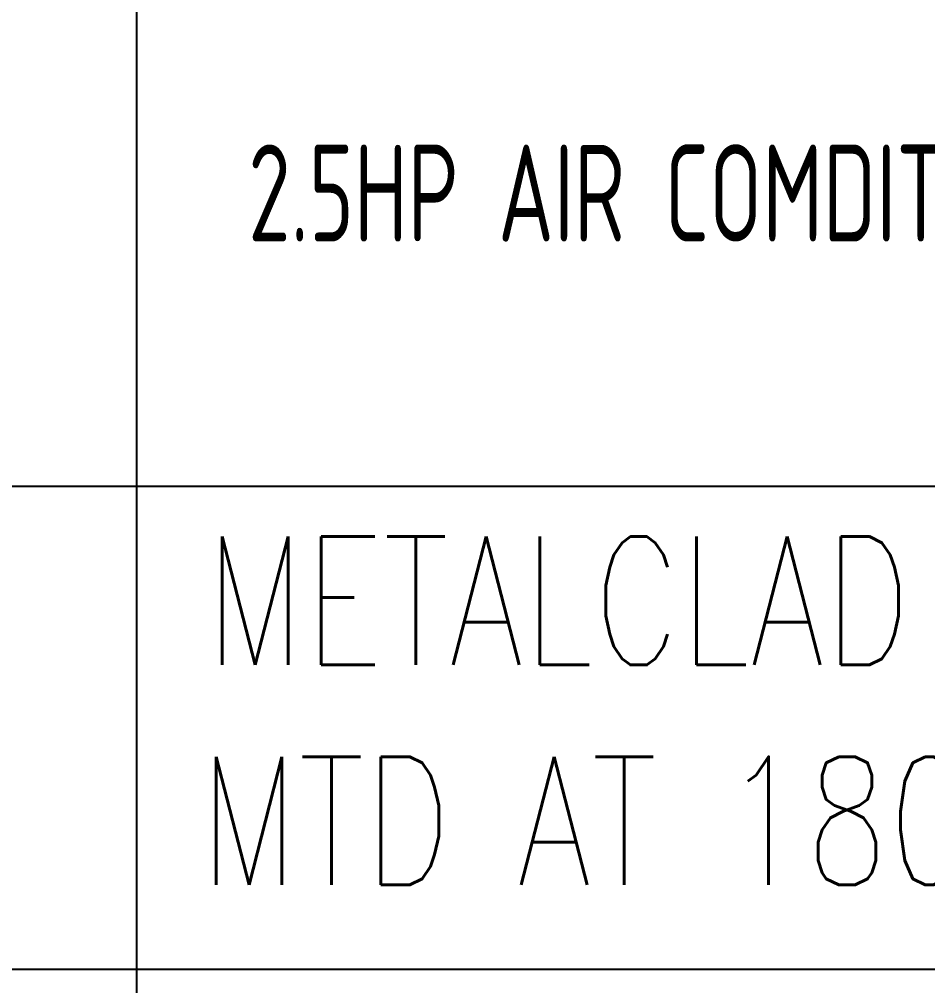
# Model space of a CAD drawing. Header units: inches. Extents: x -106706990 to 300603, y -86718466 to 1728185.
# Drawn here: x 163831 to 165247, y 6804 to 8311 of the extents above; entities that cross this region are included whole.
import ezdxf

# ---------------------------------------------------------------- set-up
doc = ezdxf.new("R2010")
doc.units = ezdxf.units.IN
doc.header["$MEASUREMENT"] = 0
doc.layers.add('ELECT', color=6, linetype='Continuous')
doc.layers.add('LAMPU', color=7, linetype='Continuous')
doc.styles.add('DIM', font='dim', dxfattribs={"width": 0.75})
doc.styles.add('ROMANS', font='romans.shx', dxfattribs={"width": 0.75, "height": 200})

msp = doc.modelspace()

# ---------------------------------------------------------------- linework, layer by layer
at = {"layer": 'LAMPU', "color": 1, "linetype": 'Continuous'}
for p, q in [((164013.3, 8543.1), (164013.3, 6431.6)), ((162414.8, 7582.9), (172935.9, 7582.9)), ((164013.3, 7532.6), (164013.3, 7532.5)), ((162414.8, 6830), (172935.9, 6830))]:
    msp.add_line(p, q, dxfattribs=at)

# ---------------------------------------------------------------- texts
at = {"layer": 'ELECT', "color": 7, "style": 'ROMANS', "width": 0.75}
for s, p in [('METALCLAD TYPE DISTRIBUTION BOARD', (164121.3, 7304.4)), ('MTD AT 1800MM HIGH FROM FFL TO UNDERSIDE OF BOARD', (164111.7, 6961.2))]:
    msp.add_text(s, height=200, dxfattribs=at).set_placement(p)
at = {"layer": 'LAMPU', "color": 7, "linetype": 'Continuous', "style": 'DIM', "width": 0.75}
msp.add_text('2.5HP AIR COMDITION , RATED INPUT CAPACITY 2186W ', height=151.217, dxfattribs=at).set_placement((164187.7, 7964.5))

doc.saveas('drawing.dxf')
